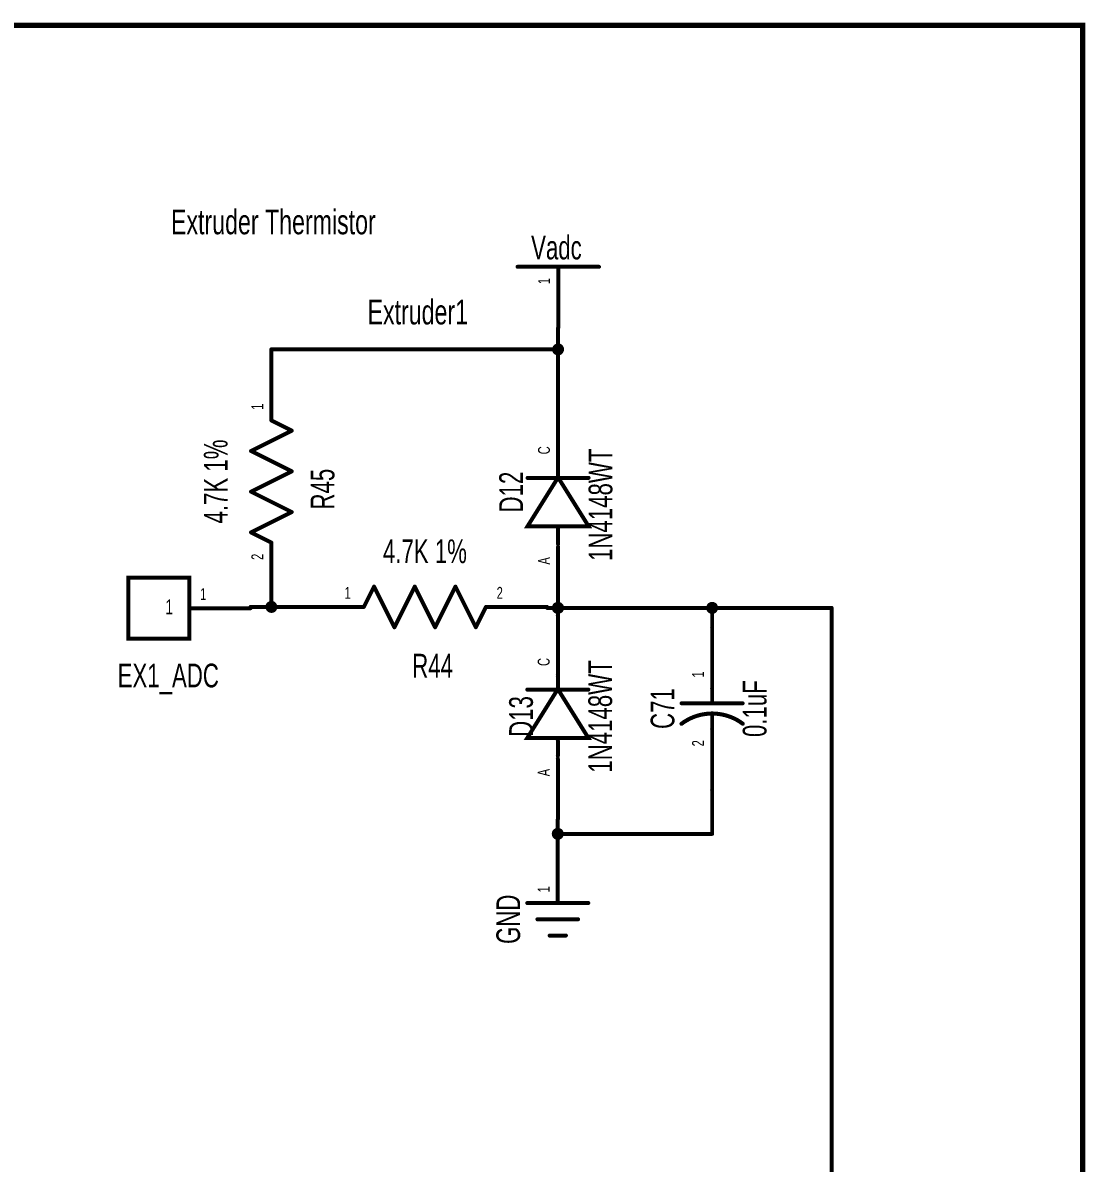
# Model space of a CAD drawing. Extents: x -0.2 to 11.3, y -0.6 to 7.5.
# Drawn here: x 8.655 to 11.265, y 4.682 to 7.484 of the extents above; entities that cross this region are included whole.
import ezdxf
from ezdxf.enums import TextEntityAlignment as Align

# ---------------------------------------------------------------- set-up
doc = ezdxf.new("R2010")
doc.units = 0
for name, color, linetype in [('Element', 253, 'CONTINUOUS'), ('Net', 50, 'CONTINUOUS'), ('Pin', 50, 'CONTINUOUS'), ('Shapes', 252, 'CONTINUOUS'), ('Titles', 253, 'CONTINUOUS')]:
    doc.layers.add(name, color=color, linetype=linetype)

msp = doc.modelspace()

# ---------------------------------------------------------------- linework, layer by layer
at = {"layer": 'Element', "linetype": 'CONTINUOUS'}
for points, const_width in [([(9.8702, 6.8844), (10.0702, 6.8844)], 0.0098), ([(9.2656, 6.5069), (9.3156, 6.4819)], 0.0098), ([(9.3156, 6.4819), (9.2156, 6.4319)], 0.0098), ([(9.2156, 6.4319), (9.3156, 6.3819)], 0.0098), ([(9.9698, 6.403), (9.9698, 6.366)], 0.0098), ([(9.3156, 6.3819), (9.2156, 6.3319)], 0.0098), ([(9.9698, 6.367), (9.8948, 6.247), (10.0448, 6.247), (9.9698, 6.367)], 0.0098), ([(9.8948, 6.3658), (10.0448, 6.3658)], 0.0098), ([(9.2156, 6.3319), (9.3156, 6.2819)], 0.0098), ([(9.3156, 6.2819), (9.2156, 6.2319)], 0.0098), ([(9.2156, 6.2319), (9.2656, 6.2069)], 0.0098), ([(9.9698, 6.241), (9.9698, 6.203)], 0.0098), ([(9.0643, 6.1206), (8.9144, 6.1206), (8.9144, 5.9706), (9.0643, 5.9706), (9.0643, 6.1206)], 0.0098), ([(9.4927, 6.0488), (9.5177, 6.0988)], 0.0098), ([(9.5177, 6.0988), (9.5677, 5.9988)], 0.0098), ([(9.5677, 5.9988), (9.6177, 6.0988)], 0.0098), ([(9.6177, 6.0988), (9.6677, 5.9988)], 0.0098), ([(9.6677, 5.9988), (9.7177, 6.0988)], 0.0098), ([(9.7177, 6.0988), (9.7677, 5.9988)], 0.0098), ([(9.7677, 5.9988), (9.7927, 6.0488)], 0.0098), ([(9.9692, 5.8829), (9.9692, 5.8459)], 0.0098), ([(9.9692, 5.8469), (9.8942, 5.7269), (10.0442, 5.7269), (9.9692, 5.8469)], 0.0098), ([(9.8942, 5.8457), (10.0442, 5.8457)], 0.0098), ([(10.3483, 5.849), (10.3483, 5.812)], 0.0098), ([(10.2733, 5.812), (10.4233, 5.812)], 0.0098), ([(10.4235, 5.7618), (10.4169, 5.7664), (10.41, 5.7707), (10.4029, 5.7744), (10.3955, 5.7777), (10.3879, 5.7805), (10.3802, 5.7828), (10.3723, 5.7846), (10.3644, 5.7859), (10.3563, 5.7867), (10.3483, 5.787), (10.3402, 5.7867), (10.3322, 5.7859), (10.3242, 5.7846), (10.3163, 5.7828), (10.3086, 5.7805), (10.301, 5.7777), (10.2937, 5.7744), (10.2865, 5.7706), (10.2796, 5.7664), (10.273, 5.7618)], 0.01), ([(10.3483, 5.787), (10.3483, 5.749)], 0.0098), ([(9.9692, 5.7209), (9.9692, 5.6829)], 0.0098), ([(9.894, 5.3214), (10.044, 5.3214)], 0.0098), ([(9.919, 5.2814), (10.019, 5.2814)], 0.0098), ([(9.949, 5.2414), (9.989, 5.2414)], 0.0098)]:
    msp.add_lwpolyline(points, dxfattribs=dict(at, const_width=const_width))
for points, const_width in [([(9.8678, 6.8844, 1), (9.8727, 6.8844, 1), (9.8678, 6.8844, 1)], 0.0049), ([(10.0678, 6.8844, 1), (10.0727, 6.8844, 1), (10.0678, 6.8844, 1)], 0.0049), ([(9.2631, 6.5069, 1), (9.268, 6.5069, 1), (9.2631, 6.5069, 1)], 0.0049), ([(9.3131, 6.4819, 1), (9.318, 6.4819, 1), (9.3131, 6.4819, 1)], 0.0049), ([(9.3131, 6.4819, 1), (9.318, 6.4819, 1), (9.3131, 6.4819, 1)], 0.0049), ([(9.2131, 6.4319, 1), (9.218, 6.4319, 1), (9.2131, 6.4319, 1)], 0.0049), ([(9.2131, 6.4319, 1), (9.218, 6.4319, 1), (9.2131, 6.4319, 1)], 0.0049), ([(9.9673, 6.403, 1), (9.9722, 6.403, 1), (9.9673, 6.403, 1)], 0.0049), ([(9.3131, 6.3819, 1), (9.318, 6.3819, 1), (9.3131, 6.3819, 1)], 0.0049), ([(9.3131, 6.3819, 1), (9.318, 6.3819, 1), (9.3131, 6.3819, 1)], 0.0049), ([(9.8923, 6.3658, 1), (9.8972, 6.3658, 1), (9.8923, 6.3658, 1)], 0.0049), ([(9.9673, 6.367, 1), (9.9722, 6.367, 1), (9.9673, 6.367, 1)], 0.0049), ([(9.9673, 6.366, 1), (9.9722, 6.366, 1), (9.9673, 6.366, 1)], 0.0049), ([(10.0423, 6.3658, 1), (10.0472, 6.3658, 1), (10.0423, 6.3658, 1)], 0.0049), ([(9.2131, 6.3319, 1), (9.218, 6.3319, 1), (9.2131, 6.3319, 1)], 0.0049), ([(9.2131, 6.3319, 1), (9.218, 6.3319, 1), (9.2131, 6.3319, 1)], 0.0049), ([(9.3131, 6.2819, 1), (9.318, 6.2819, 1), (9.3131, 6.2819, 1)], 0.0049), ([(9.3131, 6.2819, 1), (9.318, 6.2819, 1), (9.3131, 6.2819, 1)], 0.0049), ([(9.2131, 6.2319, 1), (9.218, 6.2319, 1), (9.2131, 6.2319, 1)], 0.0049), ([(9.2131, 6.2319, 1), (9.218, 6.2319, 1), (9.2131, 6.2319, 1)], 0.0049), ([(9.9673, 6.241, 1), (9.9722, 6.241, 1), (9.9673, 6.241, 1)], 0.0049), ([(9.2631, 6.2069, 1), (9.268, 6.2069, 1), (9.2631, 6.2069, 1)], 0.0049), ([(9.9673, 6.203, 1), (9.9722, 6.203, 1), (9.9673, 6.203, 1)], 0.0049), ([(9.5153, 6.0988, 1), (9.5202, 6.0988, 1), (9.5153, 6.0988, 1)], 0.0049), ([(9.5153, 6.0988, 1), (9.5202, 6.0988, 1), (9.5153, 6.0988, 1)], 0.0049), ([(9.6153, 6.0988, 1), (9.6202, 6.0988, 1), (9.6153, 6.0988, 1)], 0.0049), ([(9.6153, 6.0988, 1), (9.6202, 6.0988, 1), (9.6153, 6.0988, 1)], 0.0049), ([(9.7153, 6.0988, 1), (9.7202, 6.0988, 1), (9.7153, 6.0988, 1)], 0.0049), ([(9.7153, 6.0988, 1), (9.7202, 6.0988, 1), (9.7153, 6.0988, 1)], 0.0049), ([(9.4903, 6.0488, 1), (9.4952, 6.0488, 1), (9.4903, 6.0488, 1)], 0.0049), ([(9.7903, 6.0488, 1), (9.7952, 6.0488, 1), (9.7903, 6.0488, 1)], 0.0049), ([(9.5653, 5.9988, 1), (9.5702, 5.9988, 1), (9.5653, 5.9988, 1)], 0.0049), ([(9.5653, 5.9988, 1), (9.5702, 5.9988, 1), (9.5653, 5.9988, 1)], 0.0049), ([(9.6653, 5.9988, 1), (9.6702, 5.9988, 1), (9.6653, 5.9988, 1)], 0.0049), ([(9.6653, 5.9988, 1), (9.6702, 5.9988, 1), (9.6653, 5.9988, 1)], 0.0049), ([(9.7653, 5.9988, 1), (9.7702, 5.9988, 1), (9.7653, 5.9988, 1)], 0.0049), ([(9.7653, 5.9988, 1), (9.7702, 5.9988, 1), (9.7653, 5.9988, 1)], 0.0049), ([(9.9667, 5.8829, 1), (9.9716, 5.8829, 1), (9.9667, 5.8829, 1)], 0.0049), ([(9.8917, 5.8457, 1), (9.8966, 5.8457, 1), (9.8917, 5.8457, 1)], 0.0049), ([(9.9667, 5.8469, 1), (9.9716, 5.8469, 1), (9.9667, 5.8469, 1)], 0.0049), ([(9.9667, 5.8459, 1), (9.9716, 5.8459, 1), (9.9667, 5.8459, 1)], 0.0049), ([(10.0417, 5.8457, 1), (10.0466, 5.8457, 1), (10.0417, 5.8457, 1)], 0.0049), ([(10.3458, 5.849, 1), (10.3507, 5.849, 1), (10.3458, 5.849, 1)], 0.0049), ([(10.2708, 5.812, 1), (10.2757, 5.812, 1), (10.2708, 5.812, 1)], 0.0049), ([(10.3458, 5.812, 1), (10.3507, 5.812, 1), (10.3458, 5.812, 1)], 0.0049), ([(10.4208, 5.812, 1), (10.4257, 5.812, 1), (10.4208, 5.812, 1)], 0.0049), ([(10.3458, 5.787, 1), (10.3507, 5.787, 1), (10.3458, 5.787, 1)], 0.0049), ([(10.2705, 5.7618, 1), (10.2755, 5.7618, 1), (10.2705, 5.7618, 1)], 0.005), ([(10.3458, 5.749, 1), (10.3507, 5.749, 1), (10.3458, 5.749, 1)], 0.0049), ([(10.421, 5.7618, 1), (10.426, 5.7618, 1), (10.421, 5.7618, 1)], 0.005), ([(9.9667, 5.7209, 1), (9.9716, 5.7209, 1), (9.9667, 5.7209, 1)], 0.0049), ([(9.9667, 5.6829, 1), (9.9716, 5.6829, 1), (9.9667, 5.6829, 1)], 0.0049), ([(9.8916, 5.3214, 1), (9.8965, 5.3214, 1), (9.8916, 5.3214, 1)], 0.0049), ([(10.0416, 5.3214, 1), (10.0465, 5.3214, 1), (10.0416, 5.3214, 1)], 0.0049), ([(9.9166, 5.2814, 1), (9.9215, 5.2814, 1), (9.9166, 5.2814, 1)], 0.0049), ([(10.0166, 5.2814, 1), (10.0215, 5.2814, 1), (10.0166, 5.2814, 1)], 0.0049), ([(9.9466, 5.2414, 1), (9.9515, 5.2414, 1), (9.9466, 5.2414, 1)], 0.0049), ([(9.9866, 5.2414, 1), (9.9915, 5.2414, 1), (9.9866, 5.2414, 1)], 0.0049)]:
    msp.add_lwpolyline(points, format="xyb", dxfattribs=dict(at, const_width=const_width))
at = {"layer": 'Net', "linetype": 'CONTINUOUS', "const_width": 0.0098}
for points in [[(9.9698, 6.7344), (9.9698, 6.6815)], [(9.9599, 6.6815), (9.9604, 6.6785), (9.9618, 6.6757), (9.964, 6.6735), (9.9667, 6.6721), (9.9698, 6.6717), (9.9728, 6.6721), (9.9756, 6.6735), (9.9777, 6.6757), (9.9791, 6.6785), (9.9796, 6.6815), (9.9791, 6.6845), (9.9777, 6.6873), (9.9756, 6.6895), (9.9728, 6.6909), (9.9698, 6.6913), (9.9667, 6.6909), (9.964, 6.6895), (9.9618, 6.6873), (9.9604, 6.6845), (9.9599, 6.6815)], [(9.2656, 6.6569), (9.2656, 6.6815)], [(9.2656, 6.6815), (9.9698, 6.6815)], [(9.9698, 6.6815), (9.9698, 6.5475)], [(9.2143, 6.0488), (9.3427, 6.0488)], [(9.2557, 6.0488), (9.2562, 6.0458), (9.2576, 6.043), (9.2598, 6.0408), (9.2625, 6.0394), (9.2656, 6.039), (9.2686, 6.0394), (9.2714, 6.0408), (9.2735, 6.043), (9.2749, 6.0458), (9.2754, 6.0488), (9.2749, 6.0518), (9.2735, 6.0546), (9.2714, 6.0568), (9.2686, 6.0582), (9.2656, 6.0586), (9.2625, 6.0582), (9.2598, 6.0568), (9.2576, 6.0546), (9.2562, 6.0518), (9.2557, 6.0488)], [(9.2656, 6.0569), (9.2656, 6.0488)], [(9.9593, 6.0465), (9.9598, 6.0435), (9.9612, 6.0407), (9.9634, 6.0385), (9.9661, 6.0371), (9.9692, 6.0367), (9.9722, 6.0371), (9.9749, 6.0385), (9.9771, 6.0407), (9.9785, 6.0435), (9.979, 6.0465), (9.9785, 6.0495), (9.9771, 6.0523), (9.9749, 6.0545), (9.9722, 6.0559), (9.9692, 6.0563), (9.9661, 6.0559), (9.9634, 6.0545), (9.9612, 6.0523), (9.9598, 6.0495), (9.9593, 6.0465)], [(9.9599, 6.0465), (9.9604, 6.0435), (9.9618, 6.0407), (9.964, 6.0385), (9.9667, 6.0371), (9.9698, 6.0367), (9.9728, 6.0371), (9.9756, 6.0385), (9.9777, 6.0407), (9.9791, 6.0435), (9.9796, 6.0465), (9.9791, 6.0495), (9.9777, 6.0523), (9.9756, 6.0545), (9.9728, 6.0559), (9.9698, 6.0563), (9.9667, 6.0559), (9.964, 6.0545), (9.9618, 6.0523), (9.9604, 6.0495), (9.9599, 6.0465)], [(10.3384, 6.0465), (10.3389, 6.0435), (10.3403, 6.0407), (10.3425, 6.0385), (10.3452, 6.0371), (10.3483, 6.0367), (10.3513, 6.0371), (10.354, 6.0385), (10.3562, 6.0407), (10.3576, 6.0435), (10.3581, 6.0465), (10.3576, 6.0495), (10.3562, 6.0523), (10.354, 6.0545), (10.3513, 6.0559), (10.3483, 6.0563), (10.3452, 6.0559), (10.3425, 6.0545), (10.3403, 6.0523), (10.3389, 6.0495), (10.3384, 6.0465)], [(9.9427, 6.0465), (9.9698, 6.0465)], [(9.9692, 6.0274), (9.9692, 6.0465)], [(10.3483, 6.0465), (9.9698, 6.0465)], [(9.9698, 6.0465), (9.9698, 6.0465)], [(9.9698, 6.0465), (9.9698, 6.0465)], [(10.3483, 5.999), (10.3483, 6.0465)], [(10.3483, 6.0465), (10.6416, 6.0465)], [(10.6416, 6.0465), (10.6416, 3.7699)], [(10.3483, 5.599), (10.3483, 5.4913)], [(9.969, 5.5264), (9.969, 5.4714)], [(9.9592, 5.4913), (9.9597, 5.4883), (9.9611, 5.4855), (9.9633, 5.4833), (9.966, 5.4819), (9.969, 5.4815), (9.9721, 5.4819), (9.9748, 5.4833), (9.977, 5.4855), (9.9784, 5.4883), (9.9789, 5.4913), (9.9784, 5.4943), (9.977, 5.4971), (9.9748, 5.4993), (9.9721, 5.5007), (9.969, 5.5011), (9.966, 5.5007), (9.9633, 5.4993), (9.9611, 5.4971), (9.9597, 5.4943), (9.9592, 5.4913)], [(10.3483, 5.4913), (9.969, 5.4913)]]:
    msp.add_lwpolyline(points, dxfattribs=at)
at = {"layer": 'Net', "linetype": 'CONTINUOUS', "const_width": 0.0049}
for points in [[(9.9673, 6.7344, 1), (9.9722, 6.7344, 1), (9.9673, 6.7344, 1)], [(9.2631, 6.6815, 1), (9.268, 6.6815, 1), (9.2631, 6.6815, 1)], [(9.2631, 6.6815, 1), (9.268, 6.6815, 1), (9.2631, 6.6815, 1)], [(9.9575, 6.6815, 1), (9.9624, 6.6815, 1), (9.9575, 6.6815, 1)], [(9.9673, 6.6815, 1), (9.9722, 6.6815, 1), (9.9673, 6.6815, 1)], [(9.9673, 6.6815, 1), (9.9722, 6.6815, 1), (9.9673, 6.6815, 1)], [(9.9673, 6.6815, 1), (9.9722, 6.6815, 1), (9.9673, 6.6815, 1)], [(9.2631, 6.6569, 1), (9.268, 6.6569, 1), (9.2631, 6.6569, 1)], [(9.9673, 6.5475, 1), (9.9722, 6.5475, 1), (9.9673, 6.5475, 1)], [(9.2118, 6.0488, 1), (9.2168, 6.0488, 1), (9.2118, 6.0488, 1)], [(9.2533, 6.0488, 1), (9.2582, 6.0488, 1), (9.2533, 6.0488, 1)], [(9.2631, 6.0569, 1), (9.268, 6.0569, 1), (9.2631, 6.0569, 1)], [(9.2631, 6.0488, 1), (9.268, 6.0488, 1), (9.2631, 6.0488, 1)], [(9.3403, 6.0488, 1), (9.3452, 6.0488, 1), (9.3403, 6.0488, 1)], [(9.9403, 6.0465, 1), (9.9452, 6.0465, 1), (9.9403, 6.0465, 1)], [(9.9568, 6.0465, 1), (9.9618, 6.0465, 1), (9.9568, 6.0465, 1)], [(9.9575, 6.0465, 1), (9.9624, 6.0465, 1), (9.9575, 6.0465, 1)], [(9.9667, 6.0465, 1), (9.9716, 6.0465, 1), (9.9667, 6.0465, 1)], [(9.9667, 6.0274, 1), (9.9716, 6.0274, 1), (9.9667, 6.0274, 1)], [(9.9673, 6.0465, 1), (9.9722, 6.0465, 1), (9.9673, 6.0465, 1)], [(9.9673, 6.0465, 1), (9.9722, 6.0465, 1), (9.9673, 6.0465, 1)], [(9.9673, 6.0465, 1), (9.9722, 6.0465, 1), (9.9673, 6.0465, 1)], [(9.9673, 6.0465, 1), (9.9722, 6.0465, 1), (9.9673, 6.0465, 1)], [(10.336, 6.0465, 1), (10.3409, 6.0465, 1), (10.336, 6.0465, 1)], [(10.3458, 6.0465, 1), (10.3507, 6.0465, 1), (10.3458, 6.0465, 1)], [(10.3458, 6.0465, 1), (10.3507, 6.0465, 1), (10.3458, 6.0465, 1)], [(10.3458, 6.0465, 1), (10.3507, 6.0465, 1), (10.3458, 6.0465, 1)], [(10.6392, 6.0465, 1), (10.6441, 6.0465, 1), (10.6392, 6.0465, 1)], [(10.6392, 6.0465, 1), (10.6441, 6.0465, 1), (10.6392, 6.0465, 1)], [(10.3458, 5.999, 1), (10.3507, 5.999, 1), (10.3458, 5.999, 1)], [(10.3458, 5.599, 1), (10.3507, 5.599, 1), (10.3458, 5.599, 1)], [(9.9666, 5.5264, 1), (9.9715, 5.5264, 1), (9.9666, 5.5264, 1)], [(9.9567, 5.4913, 1), (9.9617, 5.4913, 1), (9.9567, 5.4913, 1)], [(9.9666, 5.4913, 1), (9.9715, 5.4913, 1), (9.9666, 5.4913, 1)], [(10.3458, 5.4913, 1), (10.3507, 5.4913, 1), (10.3458, 5.4913, 1)], [(10.3458, 5.4913, 1), (10.3507, 5.4913, 1), (10.3458, 5.4913, 1)], [(9.9666, 5.4714, 1), (9.9715, 5.4714, 1), (9.9666, 5.4714, 1)]]:
    msp.add_lwpolyline(points, format="xyb", dxfattribs=at)
at = {"layer": 'Pin', "linetype": 'CONTINUOUS', "const_width": 0.0098}
for points in [[(9.9702, 6.8844), (9.9702, 6.7344)], [(9.2656, 6.5069), (9.2656, 6.6569)], [(9.9698, 6.3975), (9.9698, 6.5475)], [(9.2656, 6.2069), (9.2656, 6.0569)], [(9.9698, 6.1965), (9.9698, 6.0465)], [(9.4927, 6.0488), (9.3427, 6.0488)], [(9.7927, 6.0488), (9.9427, 6.0488)], [(9.0643, 6.0456), (9.2143, 6.0456)], [(9.9692, 5.8774), (9.9692, 6.0274)], [(10.3483, 5.849), (10.3483, 5.999)], [(10.3483, 5.749), (10.3483, 5.599)], [(9.9692, 5.6764), (9.9692, 5.5264)], [(9.969, 5.3214), (9.969, 5.4714)]]:
    msp.add_lwpolyline(points, dxfattribs=at)
at = {"layer": 'Pin', "linetype": 'CONTINUOUS', "const_width": 0.0049}
for points in [[(9.9678, 6.8844, 1), (9.9727, 6.8844, 1), (9.9678, 6.8844, 1)], [(9.9678, 6.7344, 1), (9.9727, 6.7344, 1), (9.9678, 6.7344, 1)], [(9.2631, 6.6569, 1), (9.268, 6.6569, 1), (9.2631, 6.6569, 1)], [(9.9673, 6.5475, 1), (9.9722, 6.5475, 1), (9.9673, 6.5475, 1)], [(9.2631, 6.5069, 1), (9.268, 6.5069, 1), (9.2631, 6.5069, 1)], [(9.9673, 6.3975, 1), (9.9722, 6.3975, 1), (9.9673, 6.3975, 1)], [(9.2631, 6.2069, 1), (9.268, 6.2069, 1), (9.2631, 6.2069, 1)], [(9.9673, 6.1965, 1), (9.9722, 6.1965, 1), (9.9673, 6.1965, 1)], [(9.2631, 6.0569, 1), (9.268, 6.0569, 1), (9.2631, 6.0569, 1)], [(9.3403, 6.0488, 1), (9.3452, 6.0488, 1), (9.3403, 6.0488, 1)], [(9.4903, 6.0488, 1), (9.4952, 6.0488, 1), (9.4903, 6.0488, 1)], [(9.7903, 6.0488, 1), (9.7952, 6.0488, 1), (9.7903, 6.0488, 1)], [(9.9403, 6.0488, 1), (9.9452, 6.0488, 1), (9.9403, 6.0488, 1)], [(9.0618, 6.0456, 1), (9.0668, 6.0456, 1), (9.0618, 6.0456, 1)], [(9.2118, 6.0456, 1), (9.2168, 6.0456, 1), (9.2118, 6.0456, 1)], [(9.9667, 6.0274, 1), (9.9716, 6.0274, 1), (9.9667, 6.0274, 1)], [(9.9673, 6.0465, 1), (9.9722, 6.0465, 1), (9.9673, 6.0465, 1)], [(10.3458, 5.999, 1), (10.3507, 5.999, 1), (10.3458, 5.999, 1)], [(9.9667, 5.8774, 1), (9.9716, 5.8774, 1), (9.9667, 5.8774, 1)], [(10.3458, 5.849, 1), (10.3507, 5.849, 1), (10.3458, 5.849, 1)], [(10.3458, 5.749, 1), (10.3507, 5.749, 1), (10.3458, 5.749, 1)], [(9.9667, 5.6764, 1), (9.9716, 5.6764, 1), (9.9667, 5.6764, 1)], [(10.3458, 5.599, 1), (10.3507, 5.599, 1), (10.3458, 5.599, 1)], [(9.9667, 5.5264, 1), (9.9716, 5.5264, 1), (9.9667, 5.5264, 1)], [(9.9666, 5.4714, 1), (9.9715, 5.4714, 1), (9.9666, 5.4714, 1)], [(9.9666, 5.3214, 1), (9.9715, 5.3214, 1), (9.9666, 5.3214, 1)]]:
    msp.add_lwpolyline(points, format="xyb", dxfattribs=at)
at = {"layer": 'Titles', "linetype": 'CONTINUOUS', "const_width": 0.0131}
msp.add_lwpolyline([(11.2581, -0.5907), (-0.2349, -0.5907), (-0.2349, 7.4773), (11.2581, 7.4773), (11.2581, -0.5907)], dxfattribs=at)

# ---------------------------------------------------------------- texts
at = {"layer": 'Element', "width": 0.7}
for s, p in [('Vadc', (9.9657, 6.8851)), ('R44', (9.6615, 5.8578)), ('EX1_ADC', (9.0122, 5.8337))]:
    msp.add_text(s, height=0.0583, dxfattribs=at).set_placement(p, align=Align.BOTTOM_CENTER)
for s, p in [('4.7K 1%', (9.0996, 6.3569)), ('1N4148WT', (10.0448, 6.2998)), ('1N4148WT', (10.0442, 5.7797)), ('0.1uF', (10.4235, 5.799))]:
    msp.add_text(s, height=0.0583, rotation=90, dxfattribs=at).set_placement(p, align=Align.TOP_CENTER)
for s, p in [('R45', (9.4378, 6.3382)), ('D12', (9.901, 6.331)), ('C71', (10.273, 5.799)), ('D13', (9.9254, 5.7797)), ('GND', (9.894, 5.2814))]:
    msp.add_text(s, height=0.0583, rotation=90, dxfattribs=at).set_placement(p, align=Align.BOTTOM_CENTER)
msp.add_text('4.7K 1%', height=0.0583, dxfattribs=at).set_placement((9.6427, 6.2147), align=Align.TOP_CENTER)
at = {"layer": 'Pin', "width": 0.7}
for s, p in [('1', (9.921, 6.8417)), ('1', (9.2164, 6.5332)), ('C', (9.9206, 6.4237)), ('2', (9.2164, 6.1643)), ('A', (9.9206, 6.1528)), ('C', (9.9199, 5.9037)), ('1', (10.299, 5.8752)), ('2', (10.299, 5.7063)), ('A', (9.9199, 5.6327)), ('1', (9.9198, 5.3476))]:
    msp.add_text(s, height=0.0292, rotation=90, dxfattribs=at).set_placement(p, align=Align.TOP_LEFT)
for s, height, p in [('1', 0.0292, (9.0905, 6.0948)), ('1', 0.0292, (9.4452, 6.098)), ('2', 0.0292, (9.819, 6.098)), ('1', 0.0365, (9.0052, 6.0674))]:
    msp.add_text(s, height=height, dxfattribs=at).set_placement(p, align=Align.TOP_LEFT)
at = {"layer": 'Shapes', "width": 0.7}
for s, p in [('Extruder Thermistor', (9.2704, 6.9947)), ('Extruder1', (9.6251, 6.7733))]:
    msp.add_text(s, height=0.0608, dxfattribs=at).set_placement(p, align=Align.MIDDLE_CENTER)

doc.saveas('drawing.dxf')
